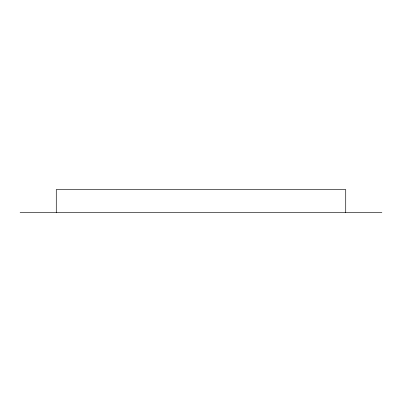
<?xml version="1.0" encoding="UTF-8"?>
<svg xmlns="http://www.w3.org/2000/svg" width="402" height="402" viewBox="0 0 402 402"><rect width="100%" height="100%" fill="white"/><g stroke="black" fill="none" stroke-linecap="round" stroke-linejoin="round"><path stroke-width="0.6" d="M20.1 212.487L381.9 212.487M345.72 212.487L345.72 189.513L56.28 189.513L56.28 212.487"/></g></svg>
